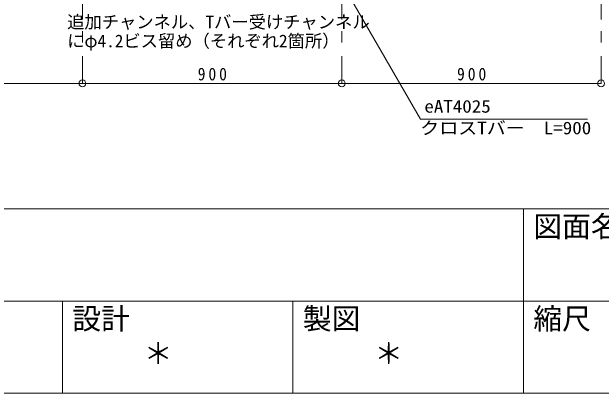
# Model space of a CAD drawing. Units: millimetres at full size, sheet at 1:40; details may follow other scales. Extents: x -7707 to 7893, y -5335 to 5359.
# Drawn here: x 1118 to 3163, y -5241 to -3917 of the extents above; entities that cross this region are included whole.
import ezdxf
from ezdxf.enums import TextEntityAlignment as Align

# ---------------------------------------------------------------- set-up
doc = ezdxf.new("R2010")
doc.units = ezdxf.units.MM
doc.header["$LTSCALE"] = 40
doc.header["$PDMODE"] = 32
doc.header["$PDSIZE"] = 24
doc.linetypes.add('CHAIN1', pattern=[8, 5, -1, 1, -1])
for name, color, linetype, lineweight in [('7-0_中心線', 4, 'CHAIN1', 9), ('7-5_寸法', 4, 'Continuous', 9), ('7-6_文字', 7, 'Continuous', 18), ('F-3_メインクロス', 7, 'Continuous', 18), ('F-6_文字', 7, 'Continuous', 18)]:
    doc.layers.add(name, color=color, linetype=linetype, lineweight=lineweight)
doc.styles.add('ＭＳ ゴシック', font='')
doc.styles.get('ＭＳ ゴシック').set_extended_font_data('MS Gothic')

msp = doc.modelspace()

# ---------------------------------------------------------------- linework, layer by layer
at = {"layer": '7-0_中心線'}
for p, q in [((1362.97, -3743.53), (1362.97, -4041.92)), ((2262.97, -3743.53), (2262.97, -4041.92)), ((3162.97, -3743.53), (3162.97, -4041.92))]:
    msp.add_line(p, q, dxfattribs=at)
at = {"layer": '7-5_寸法'}
for p, q in [((1362.97, -4165.38), (1362.97, -4071.03)), ((2262.97, -4165.38), (2262.97, -4071.03)), ((3162.97, -4165.38), (3162.97, -4071.03)), ((462.97, -4165.38), (1362.97, -4165.38)), ((1362.97, -4165.38), (2262.97, -4165.38)), ((2262.97, -4165.38), (3162.97, -4165.38))]:
    msp.add_line(p, q, dxfattribs=at)
at = {"layer": '7-5_寸法', "color": 7}
for p in [(1362.97, -4165.38), (2262.97, -4165.38), (3162.97, -4165.38)]:
    msp.add_point(p, dxfattribs=at)
at = {"layer": '7-6_文字'}
for p, q in [((2262.97, -3817.19), (2535.93, -4289.97)), ((2535.93, -4289.97), (3115.63, -4289.97))]:
    msp.add_line(p, q, dxfattribs=at)
at = {"layer": 'F-3_メインクロス', "color": 3}
for p, q in [((-7706.82, -4600.52), (7893.18, -4600.52)), ((-7706.82, -5240.52), (7893.18, -5240.52))]:
    msp.add_line(p, q, dxfattribs=at)
at = {"layer": 'F-3_メインクロス'}
for p, q in [((2893.18, -4600.52), (2893.18, -5240.52)), ((493.18, -4920.52), (7893.18, -4920.52)), ((1293.18, -4920.52), (1293.18, -5240.52)), ((2093.18, -4920.52), (2093.18, -5240.52))]:
    msp.add_line(p, q, dxfattribs=at)

# ---------------------------------------------------------------- texts
at = {"layer": '7-5_寸法', "color": 7, "char_height": 43.99, "attachment_point": 7, "style": 'ＭＳ ゴシック'}
for insert in [(1762.97, -4155.38), (2662.97, -4155.38)]:
    msp.add_mtext('\\T1.38;\\W0.9;900', dxfattribs=dict(at, insert=insert))
at = {"layer": '7-6_文字', "style": 'ＭＳ ゴシック'}
for s, p in [('追加チャンネル、Tバー受けチャンネル', (1309.77, -3987.18)), ('にφ4.2ビス留め（それぞれ2箇所）', (1309.77, -4053.06))]:
    msp.add_text(s, height=43.99, dxfattribs=at).set_placement(p, align=Align.BOTTOM_LEFT)
at = {"layer": '7-6_文字', "style": 'ＭＳ ゴシック', "width": 1.1}
for s, p in [('eAT4025', (2549.41, -4280.08)), ('クロスTバー\u3000L=900', (2535.07, -4355.17))]:
    msp.add_text(s, height=43.99, dxfattribs=at).set_placement(p, align=Align.BOTTOM_LEFT)
at = {"layer": 'F-6_文字', "style": 'ＭＳ ゴシック'}
for s, p in [('図面名称', (2927.7, -4720.52)), ('設計', (1327.7, -5040.52)), ('製図', (2127.7, -5040.52)), ('縮尺', (2927.7, -5040.52)), ('＊', (1575.7, -5160.52)), ('＊', (2375.7, -5160.52))]:
    msp.add_text(s, height=73.31, dxfattribs=at).set_placement(p, align=Align.BOTTOM_LEFT)

doc.saveas('drawing.dxf')
